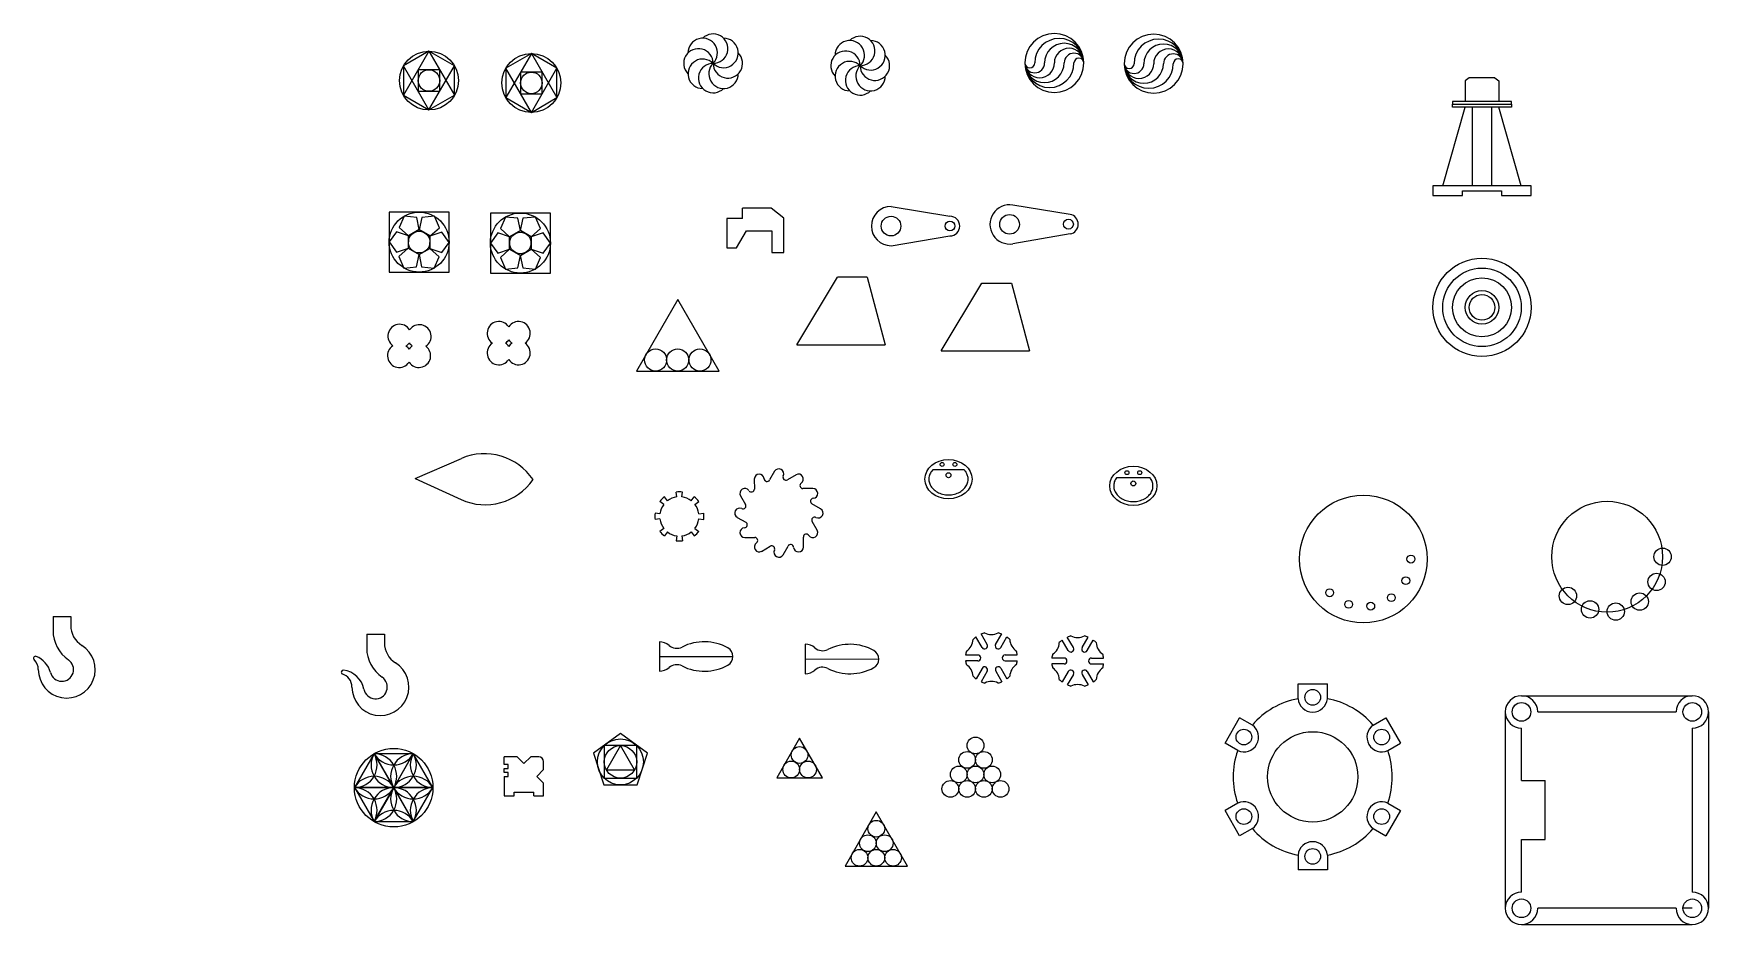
# Model space of a CAD drawing. Header units: millimetres. Extents: x 1489 to 3195, y -17 to 1805.
# Drawn here: x 1489 to 3195, y -17 to 890 of the extents above; entities that cross this region are included whole.
import ezdxf

# ---------------------------------------------------------------- set-up
doc = ezdxf.new("R2010")
doc.units = ezdxf.units.MM

# ---------------------------------------------------------------- blocks, each defined once
blk = doc.blocks.new('*U12')
blk.add_lwpolyline([(-0.8, -10.1), (10.2, -3.8), (7.7, 8.6), (-5, 10.1), (-10.2, -1.5)], close=True)
blk = doc.blocks.new('*U13')
at = {"color": 0, "linetype": 'ByBlock', "lineweight": -2, "transparency": 16777216}
blk.add_blockref('*U12', (1872, 694.4), dxfattribs=at)
for p, rotation in [((1891.4, 694.9), 299.9999999999999), ((1862.8, 677.4), 60.00000000000001), ((1901.5, 678.4), 239.9999999999999), ((1872.9, 660.9), 120), ((1892.3, 661.4), 180)]:
    blk.add_blockref('*U12', p, dxfattribs=dict(at, rotation=rotation))
blk = doc.blocks.new('*U14')
blk.add_lwpolyline([(-9.8, 6.4), (-9.8, -6.4), (2.3, -10.3), (9.8, 0), (2.3, 10.3)], close=True)
blk = doc.blocks.new('*U15')
at = {"color": 0, "linetype": 'ByBlock', "lineweight": -2, "transparency": 16777216}
for p, rotation in [((1974.9, 695), 120), ((1995.6, 695), 59.99999999999999), ((1964.5, 677), 180), ((1974.9, 659), 239.9999999999999), ((1995.6, 659), 299.9999999999999)]:
    blk.add_blockref('*U14', p, dxfattribs=dict(at, rotation=rotation))
blk.add_blockref('*U14', (2006, 677), dxfattribs=at)
blk = doc.blocks.new('*U16')
for p, q in [((-2.6, 2.6), (2.4, 3.3)), ((-2.6, -2.6), (2.4, -3.3))]:
    blk.add_line(p, q)
blk.add_arc((-22.4, 0), 25, 352.5, 7.5)
blk = doc.blocks.new('*U17')
at = {"color": 0, "linetype": 'ByBlock', "lineweight": -2, "transparency": 16777216}
for p, rotation in [((2131.3, 414.4), 135), ((2147.2, 421), 90), ((2163, 414.4), 45), ((2124.8, 398.6), 180), ((2131.3, 382.7), 225.0000000000001), ((2147.2, 376.2), 270), ((2163, 382.7), 315)]:
    blk.add_blockref('*U16', p, dxfattribs=dict(at, rotation=rotation))
blk.add_blockref('*U16', (2169.6, 398.6), dxfattribs=at)
blk = doc.blocks.new('*U19')
blk.add_line((5.3, 5.2), (0.3, -3.7))
blk.add_arc((-2.3, -2.2), 3, 183.8882, 330)
blk = doc.blocks.new('*U20')
at = {"color": 0, "linetype": 'ByBlock', "lineweight": -2, "transparency": 16777216}
blk.add_blockref('*U19', (2238.8, 439.4), dxfattribs=at)
for p, rotation in [((2258.8, 439.2), 329.9999999999999), ((2221.5, 429.5), 30), ((2276, 429.1), 299.9999999999999), ((2211.3, 412.3), 60.00000000000001), ((2285.9, 411.7), 270), ((2211.2, 392.3), 90), ((2285.7, 391.7), 239.9999999999999), ((2221, 375), 120), ((2275.6, 374.5), 210), ((2238.2, 364.8), 150), ((2258.2, 364.7), 180)]:
    blk.add_blockref('*U19', p, dxfattribs=dict(at, rotation=rotation))
blk = doc.blocks.new('*U23')
for p, q in [((-4.7, -2.9), (7.7, -2.9)), ((-4.7, -8.9), (7.7, -8.9))]:
    blk.add_line(p, q)
for centre, radius, start, end in [((15, 13.5), 15, 182.768, 237.2807), ((-18.7, -5.9), 26.5, 6.5002, 15), ((-4.7, -5.9), 3, 90, 270), ((-18.7, -5.9), 26.5, 345, 353.4998)]:
    blk.add_arc(centre, radius, start, end)
blk = doc.blocks.new('*U24')
at = {"color": 0, "linetype": 'ByBlock', "lineweight": -2, "transparency": 16777216}
for p, rotation in [((2450.6, 267.7), 120), ((2469.2, 273.6), 59.99999999999999), ((2446.4, 248.5), 180), ((2460.9, 235.3), 239.9999999999999), ((2479.5, 241.3), 299.9999999999998)]:
    blk.add_blockref('*U23', p, dxfattribs=dict(at, rotation=rotation))
blk.add_blockref('*U23', (2483.7, 260.4), dxfattribs=at)
blk = doc.blocks.new('*U25')
for p, q in [((-4.7, 3), (7.7, 3)), ((-4.7, -3), (7.7, -3))]:
    blk.add_line(p, q)
blk.add_arc((-4.7, 0), 3, 90, 270)
blk = doc.blocks.new('*U26')
at = {"color": 0, "linetype": 'ByBlock', "lineweight": -2, "transparency": 16777216}
for p, rotation in [((2543.6, 267.5), 120), ((2562.3, 267.5), 59.99999999999999), ((2534.3, 251.3), 180), ((2543.6, 235.1), 239.9999999999999), ((2562.3, 235.1), 299.9999999999999)]:
    blk.add_blockref('*U25', p, dxfattribs=dict(at, rotation=rotation))
blk.add_blockref('*U25', (2571.6, 251.3), dxfattribs=at)
blk = doc.blocks.new('*U27')
blk.add_arc((0, 14.2), 15, 242.7904, 297.2096)
blk = doc.blocks.new('*U28')
at = {"color": 0, "linetype": 'ByBlock', "lineweight": -2, "transparency": 16777216}
blk.add_blockref('*U27', (2552.9, 276.1), dxfattribs=at)
for p, rotation in [((2531.5, 263.7), 59.99999999999999), ((2574.4, 263.7), 300.0000000000001), ((2531.5, 238.9), 120), ((2574.4, 238.9), 240), ((2552.9, 226.5), 180)]:
    blk.add_blockref('*U27', p, dxfattribs=dict(at, rotation=rotation))
blk = doc.blocks.new('*U34')
blk.add_lwpolyline([(-20, -17.3), (20, -17.3), (0, 17.3)], close=True)
for centre, start, end in [((-20, 5.8), 270, 30), ((20, 5.8), 150, 270), ((0, -28.9), 30, 150)]:
    blk.add_arc(centre, 23.1, start, end)
blk = doc.blocks.new('*U35')
at = {"color": 0, "linetype": 'ByBlock', "lineweight": -2, "transparency": 16777216}
for p, rotation in [((1841.2, 131), 240), ((1856.2, 139.6), 180), ((1871.2, 131), 120), ((1841.2, 113.7), 299.9999999999999), ((1871.2, 113.7), 59.99999999999997)]:
    blk.add_blockref('*U34', p, dxfattribs=dict(at, rotation=rotation))
blk.add_blockref('*U34', (1856.2, 105), dxfattribs=at)
blk = doc.blocks.new('*U45')
for p, q in [((-14.9, -0.7), (-14.9, 14.3)), ((-14.9, 14.3), (14.9, 14.3)), ((14.9, -0.7), (14.9, 14.3))]:
    blk.add_line(p, q)
blk.add_circle((0, 0.7), 8)
blk.add_arc((0, 0.7), 15, 185.3128, 354.6872)
blk = doc.blocks.new('*U46')
at = {"color": 0, "linetype": 'ByBlock', "lineweight": -2, "transparency": 16777216}
blk.add_blockref('*U45', (2792.3, 213.6), dxfattribs=at)
for p, rotation in [((2722.8, 173.5), 59.99999999999999), ((2861.9, 173.5), 299.9999999999999), ((2722.8, 93.2), 120), ((2861.9, 93.2), 240), ((2792.3, 53), 180)]:
    blk.add_blockref('*U45', p, dxfattribs=dict(at, rotation=rotation))
blk = doc.blocks.new('*U49')
blk.add_circle((0, 0), 4)
blk = doc.blocks.new('*U50')
at = {"color": 0, "linetype": 'ByBlock', "lineweight": -2, "transparency": 16777216}
for p, rotation in [((2892.3, 355.1), 270), ((2809.6, 320.8), 134.9999999999995), ((2887.1, 333.1), 242.9999999999999), ((2828.9, 309), 161.9999999999995), ((2851.4, 307.2), 188.9999999999997), ((2872.4, 315.8), 215.9999999999997)]:
    blk.add_blockref('*U49', p, dxfattribs=dict(at, rotation=rotation))
blk = doc.blocks.new('*U51')
blk.add_circle((0, 0), 8.83)
blk = doc.blocks.new('*U52')
at = {"color": 0, "linetype": 'ByBlock', "lineweight": -2, "transparency": 16777216}
blk.add_blockref('*U51', (3148.7, 357.5), dxfattribs=at)
for p, rotation in [((3142.5, 331.9), 333), ((3052.3, 317.6), 225), ((3074.8, 303.8), 252.0000000000001), ((3101, 301.7), 279.0000000000001), ((3125.4, 311.8), 306)]:
    blk.add_blockref('*U51', p, dxfattribs=dict(at, rotation=rotation))

msp = doc.modelspace()

# ---------------------------------------------------------------- linework, layer by layer
for p, q in [((1892.126, 872.476), (1866.145, 827.476)), ((1892.126, 872.476), (1918.106, 827.476)), ((1892.126, 812.476), (1866.145, 857.476)), ((1892.126, 812.476), (1918.106, 857.476)), ((1996.435, 870.036), (1970.454, 825.036)), ((1996.435, 810.036), (1970.454, 855.036)), ((1996.435, 870.036), (2022.416, 825.036)), ((1996.435, 810.036), (2022.416, 855.036)), ((2951.648, 845.279), (2947.648, 842.279)), ((2947.648, 842.279), (2947.648, 821.279)), ((2977.768, 845.279), (2951.648, 845.279)), ((2977.768, 845.279), (2981.768, 842.279)), ((2981.768, 842.279), (2981.768, 821.279)), ((2964.708, 821.279), (2934.708, 821.279)), ((2934.708, 821.279), (2934.708, 818.279)), ((2994.708, 821.279), (2964.708, 821.279)), ((2994.708, 818.279), (2994.708, 821.279)), ((2924.708, 735.279), (2947.648, 815.279)), ((2934.708, 815.279), (2934.708, 818.279)), ((2934.708, 818.279), (2964.708, 818.279)), ((2964.708, 815.279), (2934.708, 815.279)), ((2954.708, 815.279), (2954.708, 735.279)), ((2964.708, 818.279), (2994.708, 818.279)), ((2994.708, 815.279), (2964.708, 815.279)), ((2974.708, 735.279), (2974.708, 815.279)), ((3004.708, 735.279), (2981.768, 815.279)), ((2994.708, 818.279), (2994.708, 815.279)), ((2924.708, 735.279), (2914.708, 735.279)), ((2914.708, 735.279), (2914.708, 725.279)), ((2964.708, 735.279), (2924.708, 735.279)), ((3004.708, 735.279), (2964.708, 735.279)), ((3014.708, 735.279), (3004.708, 735.279)), ((3014.708, 725.279), (3014.708, 735.279)), ((2914.708, 725.279), (2944.708, 725.279)), ((2944.708, 725.279), (2944.708, 730.279)), ((2944.708, 730.279), (2964.708, 730.279)), ((2964.708, 730.279), (2984.708, 730.279)), ((2984.708, 730.279), (2984.708, 725.279)), ((2984.708, 725.279), (3014.708, 725.279)), ((2211.521, 702.024), (2195.521, 702.024)), ((2195.521, 702.024), (2195.521, 672.024)), ((2240.722, 712.345), (2211.521, 712.345)), ((2211.521, 702.024), (2211.521, 712.345)), ((2253.521, 702.345), (2240.722, 712.345)), ((2253.521, 667.345), (2253.521, 702.345)), ((2362.774, 714.243), (2422.774, 704.243)), ((2545.144, 706.043), (2486.779, 715.712)), ((2205.521, 672.024), (2215.521, 689.345)), ((2215.521, 689.345), (2241.521, 689.345)), ((2241.521, 689.345), (2241.521, 667.345)), ((2362.774, 674.243), (2422.774, 684.243)), ((2545.209, 686.323), (2486.908, 676.271)), ((2195.521, 672.024), (2205.521, 672.024)), ((2241.521, 667.345), (2253.521, 667.345)), ((2266.867, 573.256), (2308.362, 642.316)), ((2338.362, 642.316), (2308.362, 642.316)), ((2338.362, 642.316), (2356.867, 573.256)), ((2413.928, 567.031), (2455.423, 636.091)), ((2455.423, 636.091), (2485.423, 636.091)), ((2485.423, 636.091), (2503.928, 567.031)), ((2266.867, 573.256), (2356.867, 573.256)), ((2413.928, 567.031), (2503.928, 567.031)), ((2413.928, 567.031), (2443.928, 567.031)), ((1878.132, 437.051), (1925.208, 457.532)), ((2405.725, 446.488), (2436.892, 446.488)), ((1878.132, 437.051), (1924.853, 415.771)), ((2592.66, 438.139), (2626.503, 438.139)), ((1509.205, 296.625), (1527.205, 296.625)), ((1509.205, 296.625), (1509.205, 282.311)), ((1527.205, 296.625), (1527.205, 287.625)), ((2126.809, 270.891), (2126.809, 240.891)), ((2275.408, 268.407), (2275.347, 238.407)), ((2126.809, 255.891), (2201.809, 255.891)), ((2275.377, 253.407), (2350.377, 253.255)), ((3004.934, 215.963), (3178.934, 215.963)), ((2988.434, 199.463), (2988.434, -0.537)), ((3195.434, 199.463), (3195.434, -0.537)), ((1968.893, 145.851), (1968.893, 153.851)), ((1981.893, 153.851), (1968.893, 153.851)), ((1988.893, 146.851), (1981.893, 153.851)), ((1988.893, 146.851), (1995.893, 153.851)), ((2003.893, 153.851), (1995.893, 153.851)), ((1972.893, 145.851), (1968.893, 145.851)), ((1968.893, 137.851), (1968.893, 141.851)), ((1968.893, 141.851), (1972.893, 141.851)), ((1972.893, 137.851), (1968.893, 137.851)), ((1972.893, 141.851), (1972.893, 145.851)), ((1972.893, 133.851), (1972.893, 137.851)), ((2001.893, 133.851), (2008.893, 140.851)), ((2008.893, 140.851), (2008.893, 148.851)), ((1968.893, 133.851), (1968.893, 113.851)), ((1968.893, 133.851), (1972.893, 133.851)), ((2001.893, 133.851), (2008.893, 126.851)), ((2008.893, 113.851), (2008.893, 126.851)), ((3004.934, 129.463), (3028.934, 129.463)), ((3028.934, 69.463), (3028.934, 129.463)), ((1968.893, 113.851), (1978.893, 113.851)), ((1978.893, 113.851), (1978.893, 117.851)), ((1978.893, 117.851), (1998.893, 117.851)), ((1998.893, 113.851), (1998.893, 117.851)), ((1998.893, 113.851), (2008.893, 113.851)), ((2347.786, 97.57), (2315.952, 42.433)), ((2379.619, 42.433), (2347.786, 97.57)), ((3004.934, 69.463), (3028.934, 69.463)), ((2315.952, 42.433), (2379.619, 42.433)), ((3004.934, -17.037), (3178.934, -17.037))]:
    msp.add_line(p, q)
at = {"color": 242, "true_color": 0xcd2027}
for p, q in [((1828.716, 278.784), (1846.716, 278.784)), ((1828.716, 278.784), (1828.716, 264.47)), ((1846.716, 278.784), (1846.716, 269.784))]:
    msp.add_line(p, q, dxfattribs=at)
for points in [[(1892.126, 872.476), (1866.145, 857.476), (1866.145, 827.476), (1892.126, 812.476), (1918.106, 827.476), (1918.106, 857.476)], [(1881.145, 831.495), (1903.106, 831.495), (1903.106, 853.457), (1881.145, 853.457)], [(1996.435, 870.036), (1970.454, 855.036), (1970.454, 825.036), (1996.435, 810.036), (2022.416, 825.036), (2022.416, 855.036)], [(2007.416, 851.017), (1985.454, 851.017), (1985.454, 829.055), (2007.416, 829.055)], [(1851.601, 708.454), (1851.601, 647.362), (1912.693, 647.362), (1912.693, 708.454)], [(1954.699, 707.535), (1954.699, 646.443), (2015.79, 646.443), (2015.79, 707.535)], [(1871.101, 671.637), (1882.055, 665.207), (1893.101, 671.478), (1893.193, 684.179), (1882.239, 690.61), (1871.193, 684.338)], [(1996.245, 683.34), (1985.245, 689.69), (1974.245, 683.34), (1974.245, 670.638), (1985.245, 664.287), (1996.245, 670.638)], [(2145.518, 619.614), (2103.389, 546.645), (2187.646, 546.645)], [(2087.204, 177.514), (2059.704, 157.534), (2070.208, 125.206), (2104.2, 125.206), (2114.704, 157.534)], [(2269.666, 172.646), (2246.362, 132.283), (2292.97, 132.283)], [(2070.663, 132.057), (2103.745, 132.057), (2103.745, 165.14), (2070.663, 165.14)], [(2087.204, 165.14), (2072.879, 140.328), (2101.529, 140.328)]]:
    msp.add_lwpolyline(points, close=True)
for points in [[(3021.434, 199.463), (3162.434, 199.463)], [(3004.934, 129.463), (3004.934, 182.963)], [(3178.934, 182.963), (3178.934, 15.963)], [(3004.934, 15.963), (3004.934, 69.463)], [(3162.434, -0.537), (3021.434, -0.537)], [(3178.934, -0.537), (3169.434, -0.537)]]:
    msp.add_lwpolyline(points)
for centre, radius in [((1892.126, 842.476), 30), ((1892.126, 842.476), 10.981), ((1996.435, 840.036), 30), ((1996.435, 840.036), 10.981), ((1882.147, 677.908), 30.546), ((1985.245, 676.989), 30.546), ((2362.774, 694.243), 10), ((2483.51, 695.981), 10), ((2543.51, 696.177), 5), ((1882.147, 677.908), 11), ((1985.245, 676.989), 11), ((2422.774, 694.243), 5), ((2964.708, 611.462), 50), ((2964.708, 611.462), 40), ((2964.708, 611.462), 30), ((2964.708, 611.462), 17.06), ((2964.708, 611.462), 13.06), ((2122.941, 557.933), 11.288), ((2145.518, 557.933), 11.288), ((2168.094, 557.933), 11.288), ((2414.808, 451.488), 2), ((2427.808, 451.488), 2), ((2603.081, 443.139), 2), ((2616.081, 443.139), 2), ((2421.308, 440.488), 2.5), ((2609.581, 432.139), 2.5), ((2843.848, 355.082), 65), ((3092.203, 357.503), 56.461), ((3004.934, 199.463), 9.5), ((3178.934, 199.463), 9.5), ((2087.204, 148.599), 23.393), ((2448.811, 165.344), 8.53), ((2792.31, 133.308), 46), ((1856.235, 122.316), 40), ((2087.204, 148.599), 16.541), ((2269.666, 155.587), 8.53), ((2440.281, 150.57), 8.53), ((2457.341, 150.57), 8.53), ((2261.136, 140.813), 8.53), ((2278.196, 140.813), 8.53), ((2431.751, 135.796), 8.53), ((2448.811, 135.796), 8.53), ((2465.87, 135.796), 8.53), ((2423.222, 121.022), 8.53), ((2440.281, 121.022), 8.53), ((2457.341, 121.022), 8.53), ((2474.4, 121.022), 8.53), ((2347.786, 80.51), 8.53), ((2339.256, 65.736), 8.53), ((2356.316, 65.736), 8.53), ((2330.726, 50.962), 8.53), ((2347.786, 50.962), 8.53), ((2364.845, 50.962), 8.53), ((3004.934, -0.537), 9.5), ((3178.934, -0.537), 9.5)]:
    msp.add_circle(centre, radius)
for centre, radius, start, end in [((2181.586, 874.962), 15, 270, 135), ((2331.365, 872.587), 15, 270, 135), ((2529.147, 860.374), 30, 0, 180), ((2630.323, 859.649), 30, 0, 180), ((2166.586, 859.962), 15, 0, 225), ((2170.979, 870.569), 15, 315, 180), ((2192.193, 870.569), 15, 225, 90), ((2196.586, 859.962), 15, 180, 45), ((2316.365, 857.587), 15, 0, 225), ((2320.758, 868.194), 15, 315, 180), ((2341.971, 868.194), 15, 225, 90), ((2534.147, 860.374), 25, 0, 180), ((2539.147, 860.374), 20, 0, 180), ((2544.147, 860.374), 15, 0, 180), ((2549.147, 860.374), 10, 0, 180), ((2635.323, 859.649), 25, 0, 180), ((2640.323, 859.649), 20, 0, 180), ((2645.323, 859.649), 15, 0, 180), ((2170.979, 849.356), 15, 45, 270), ((2181.586, 844.962), 15, 90, 315), ((2192.193, 849.356), 15, 135, 0), ((2320.758, 846.981), 15, 45, 270), ((2331.365, 842.587), 15, 90, 315), ((2341.971, 846.981), 15, 135, 0), ((2346.365, 857.587), 15, 180, 45), ((2504.147, 860.374), 5, 180, 0), ((2509.147, 860.374), 10, 180, 0), ((2514.147, 860.374), 15, 180, 0), ((2519.147, 860.374), 20, 180, 0), ((2524.147, 860.374), 25, 180, 0), ((2529.147, 860.374), 30, 180, 0), ((2554.147, 860.374), 5, 0, 180), ((2605.323, 859.649), 5, 180, 0), ((2610.323, 859.649), 10, 180, 0), ((2615.323, 859.649), 15, 180, 0), ((2620.323, 859.649), 20, 180, 0), ((2625.323, 859.649), 25, 180, 0), ((2630.323, 859.649), 30, 180, 0), ((2650.323, 859.649), 10, 0, 180), ((2655.323, 859.649), 5, 0, 180), ((2362.774, 694.243), 20, 90, 270), ((2422.774, 694.243), 10, 270, 90), ((2483.51, 695.981), 20, 80.593621, 279.781757), ((2543.51, 696.177), 10, 279.781757, 80.593621), ((1862.322, 582.219), 12, 32.285394, 235.170775), ((1882.317, 581.775), 12, 304.142536, 145.170775), ((1963.373, 585.025), 12, 33.55731, 236.44269), ((1983.373, 585.025), 12, 303.55731, 146.44269), ((1861.878, 562.224), 12, 122.285394, 326.44269), ((1862.322, 582.219), 12, 302.285394, 325.170775), ((1861.878, 562.224), 12, 33.55731, 55.170775), ((1881.878, 562.224), 12, 124.142536, 146.44269), ((1881.878, 562.224), 12, 213.55731, 53.284758), ((1882.317, 581.775), 12, 212.285394, 233.284758), ((1963.373, 565.025), 12, 123.55731, 326.44269), ((1963.373, 585.025), 12, 303.55731, 326.44269), ((1963.373, 565.025), 12, 33.55731, 56.44269), ((1983.373, 585.025), 12, 213.55731, 236.44269), ((1983.373, 565.025), 12, 213.55731, 56.44269), ((1983.373, 565.025), 12, 123.55731, 146.44269), ((1948.829, 403.241), 59.207, 33.628365, 113.512737), ((2248.515, 442.013), 5, 333.888212, 150), ((1949.394, 469.653), 59.207, 245.512737, 325.397108), ((2213.874, 422.013), 5, 33.888212, 210), ((2228.515, 436.654), 5, 3.888212, 180), ((2268.515, 436.654), 5, 303.888212, 120), ((2283.156, 422.013), 5, 273.888212, 90), ((2147.181, 398.597), 20, 142.5, 172.5), ((2147.181, 398.597), 20, 97.5, 127.5), ((2147.181, 398.597), 20, 52.5, 82.5), ((2147.181, 398.597), 20, 7.5, 37.5), ((2147.181, 398.597), 20, 187.5, 217.5), ((2147.181, 398.597), 20, 322.5, 352.5), ((2208.515, 402.013), 5, 63.888212, 240), ((2288.515, 402.013), 5, 243.888212, 60), ((2147.181, 398.597), 20, 232.5, 262.5), ((2147.181, 398.597), 20, 277.5, 307.5), ((2213.874, 382.013), 5, 93.888212, 270), ((2283.156, 382.013), 5, 213.888212, 30), ((2228.515, 367.372), 5, 123.888212, 300), ((2248.515, 362.013), 5, 153.888212, 330), ((2268.515, 367.372), 5, 183.888212, 0), ((1545.205, 282.311), 36, 180, 235.771134), ((1551.205, 287.625), 24, 180, 238.109208), ((2465.063, 254.486), 26.5, 45, 45.048685), ((2552.941, 251.303), 26.5, 105, 113.49975), ((2552.941, 251.303), 26.5, 66.50025, 75), ((1491.327, 254.127), 2, 68.735058, 225.962156), ((1483.348, 233.625), 24, 14.477512, 68.735058), ((1523.205, 242.625), 29, 180, 58.109208), ((2126.809, 255.891), 15, 48.958609, 90), ((2144.537, 276.255), 12, 228.958609, 296.750693), ((2172.444, 220.891), 50, 61.044976, 116.750693), ((2191.809, 255.891), 10, 0, 61.044976), ((2275.377, 253.407), 15, 48.880194, 89.883864), ((2293.134, 273.747), 12, 228.880194, 296.610593), ((2320.905, 218.314), 50, 60.868924, 116.610593), ((2340.377, 253.255), 10, 360, 60.868924), ((2552.941, 251.303), 26.5, 165, 173.49975), ((2552.941, 251.303), 26.5, 126.50025, 135), ((2552.941, 251.303), 26.5, 45, 53.49975), ((2552.941, 251.303), 26.5, 6.50025, 15), ((1480.205, 242.625), 14, 0, 45.962156), ((1518.205, 242.625), 12, 194.477512, 55.771134), ((2126.809, 255.891), 15, 270, 311.041391), ((2144.537, 235.527), 12, 63.249307, 131.041391), ((2172.444, 290.891), 50, 243.249307, 298.955024), ((2191.809, 255.891), 10, 298.955024, 0), ((2275.377, 253.407), 15, 269.883864, 310.887534), ((2293.051, 232.995), 12, 63.157134, 130.887534), ((2321.047, 288.314), 50, 243.157134, 298.898804), ((2340.377, 253.295), 10, 298.898804, 359.767728), ((2552.941, 251.303), 26.5, 186.50025, 195), ((2552.941, 251.303), 26.5, 345, 353.49975), ((2552.941, 251.303), 26.5, 225, 233.49975), ((2552.941, 251.303), 26.5, 246.50025, 255), ((2552.941, 251.303), 26.5, 285, 293.49975), ((2552.941, 251.303), 26.5, 306.50025, 315), ((2792.31, 133.308), 81, 100.625549, 139.374451), ((2792.31, 133.308), 81, 40.625549, 79.374451), ((3004.934, 199.463), 16.5, 0, 270), ((3178.934, 199.463), 16.5, 270, 180), ((2003.893, 148.851), 5, 0, 90), ((2792.31, 133.308), 81, 160.625549, 199.374451), ((2792.31, 133.308), 81, 340.625549, 19.374451), ((2792.31, 133.308), 81, 220.625549, 259.374451), ((2792.31, 133.308), 81, 280.625549, 319.374451), ((3004.934, -0.537), 16.5, 90, 0), ((3178.934, -0.537), 16.5, 180, 90)]:
    msp.add_arc(centre, radius, start, end)
for centre, radius, start, end in [((1864.716, 264.47), 36, 180, 235.771134), ((1870.716, 269.784), 24, 180, 238.109208), ((1804.779, 239.891), 2, 83.679778, 237.560124), ((1802.357, 218.025), 24, 10.821104, 83.679778), ((1842.716, 224.784), 29, 180, 58.109208), ((1799.716, 224.784), 14, 0, 73.44461), ((1837.716, 224.784), 12, 190.821104, 55.771134)]:
    msp.add_arc(centre, radius, start, end, dxfattribs=at)
for centre in [(2421.308, 436.488), (2609.581, 429.639)]:
    msp.add_ellipse(centre, major_axis=(24, 0), ratio=0.83333333)
for points, knots in [([(2405.725, 446.488), (2405.157, 445.923), (2404.64, 445.33), (2403.178, 443.39), (2402.434, 441.968), (2401.479, 439.051), (2401.266, 437.556), (2401.365, 434.575), (2401.678, 433.087), (2402.833, 430.203), (2403.677, 428.806), (2405.867, 426.23), (2407.213, 425.052), (2410.312, 423.047), (2412.063, 422.222), (2415.811, 421.025), (2417.807, 420.653), (2421.849, 420.412), (2423.894, 420.541), (2427.834, 421.284), (2429.728, 421.897), (2433.182, 423.533), (2434.743, 424.555), (2437.4, 426.886), (2438.496, 428.194), (2440.163, 430.959), (2440.734, 432.415), (2441.219, 434.753), (2441.308, 435.621), (2441.308, 436.488), (2441.308, 437.637), (2441.152, 438.787), (2440.433, 441.386), (2439.76, 442.823), (2438.273, 444.982), (2437.625, 445.758), (2436.892, 446.488)], [2.4448684, 2.4448684, 2.4448684, 2.4448684, 2.58086632, 2.58086632, 2.87512516, 2.87512516, 3.169384, 3.169384, 3.46364284, 3.46364284, 3.75790169, 3.75790169, 4.05216053, 4.05216053, 4.34641937, 4.34641937, 4.64067821, 4.64067821, 4.93493705, 4.93493705, 5.22919589, 5.22919589, 5.52345474, 5.52345474, 5.81771358, 5.81771358, 6.11197242, 6.11197242, 6.28318531, 6.28318531, 6.28318531, 6.50998089, 6.50998089, 6.80423973, 6.80423973, 6.9799064, 6.9799064, 6.9799064, 6.9799064]), ([(2592.66, 438.139), (2592.589, 438.049), (2592.52, 437.958), (2591.451, 436.541), (2590.707, 435.118), (2589.752, 432.202), (2589.539, 430.707), (2589.638, 427.726), (2589.951, 426.238), (2591.106, 423.353), (2591.95, 421.957), (2594.14, 419.381), (2595.486, 418.202), (2598.585, 416.198), (2600.336, 415.372), (2604.084, 414.175), (2606.08, 413.804), (2610.122, 413.562), (2612.168, 413.691), (2616.107, 414.434), (2618.001, 415.048), (2621.455, 416.684), (2623.016, 417.706), (2625.673, 420.037), (2626.769, 421.344), (2628.436, 424.109), (2629.007, 425.566), (2629.492, 427.904), (2629.581, 428.771), (2629.581, 429.639), (2629.581, 430.788), (2629.425, 431.937), (2628.706, 434.536), (2628.033, 435.974), (2626.913, 437.601), (2626.713, 437.872), (2626.503, 438.139)], [2.56071482, 2.56071482, 2.56071482, 2.56071482, 2.58086632, 2.58086632, 2.87512516, 2.87512516, 3.169384, 3.169384, 3.46364284, 3.46364284, 3.75790169, 3.75790169, 4.05216053, 4.05216053, 4.34641937, 4.34641937, 4.64067821, 4.64067821, 4.93493705, 4.93493705, 5.22919589, 5.22919589, 5.52345474, 5.52345474, 5.81771358, 5.81771358, 6.11197242, 6.11197242, 6.28318531, 6.28318531, 6.28318531, 6.50998089, 6.50998089, 6.80423973, 6.80423973, 6.86406236, 6.86406236, 6.86406236, 6.86406236])]:
    msp.add_open_spline(points, degree=3, knots=knots)

# ---------------------------------------------------------------- block references
for name in ['*U13', '*U15', '*U20', '*U17', '*U50', '*U52', '*U24', '*U26', '*U28', '*U46', '*U35']:
    msp.add_blockref(name, (0, 0))

doc.saveas('drawing.dxf')
